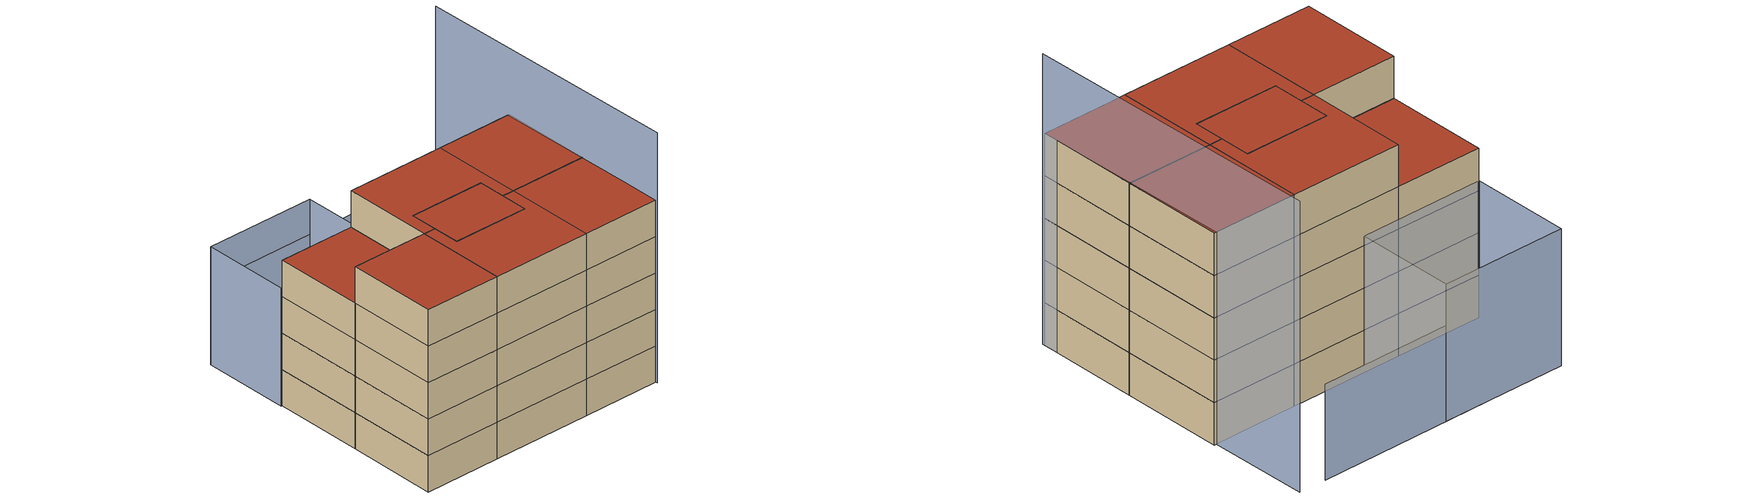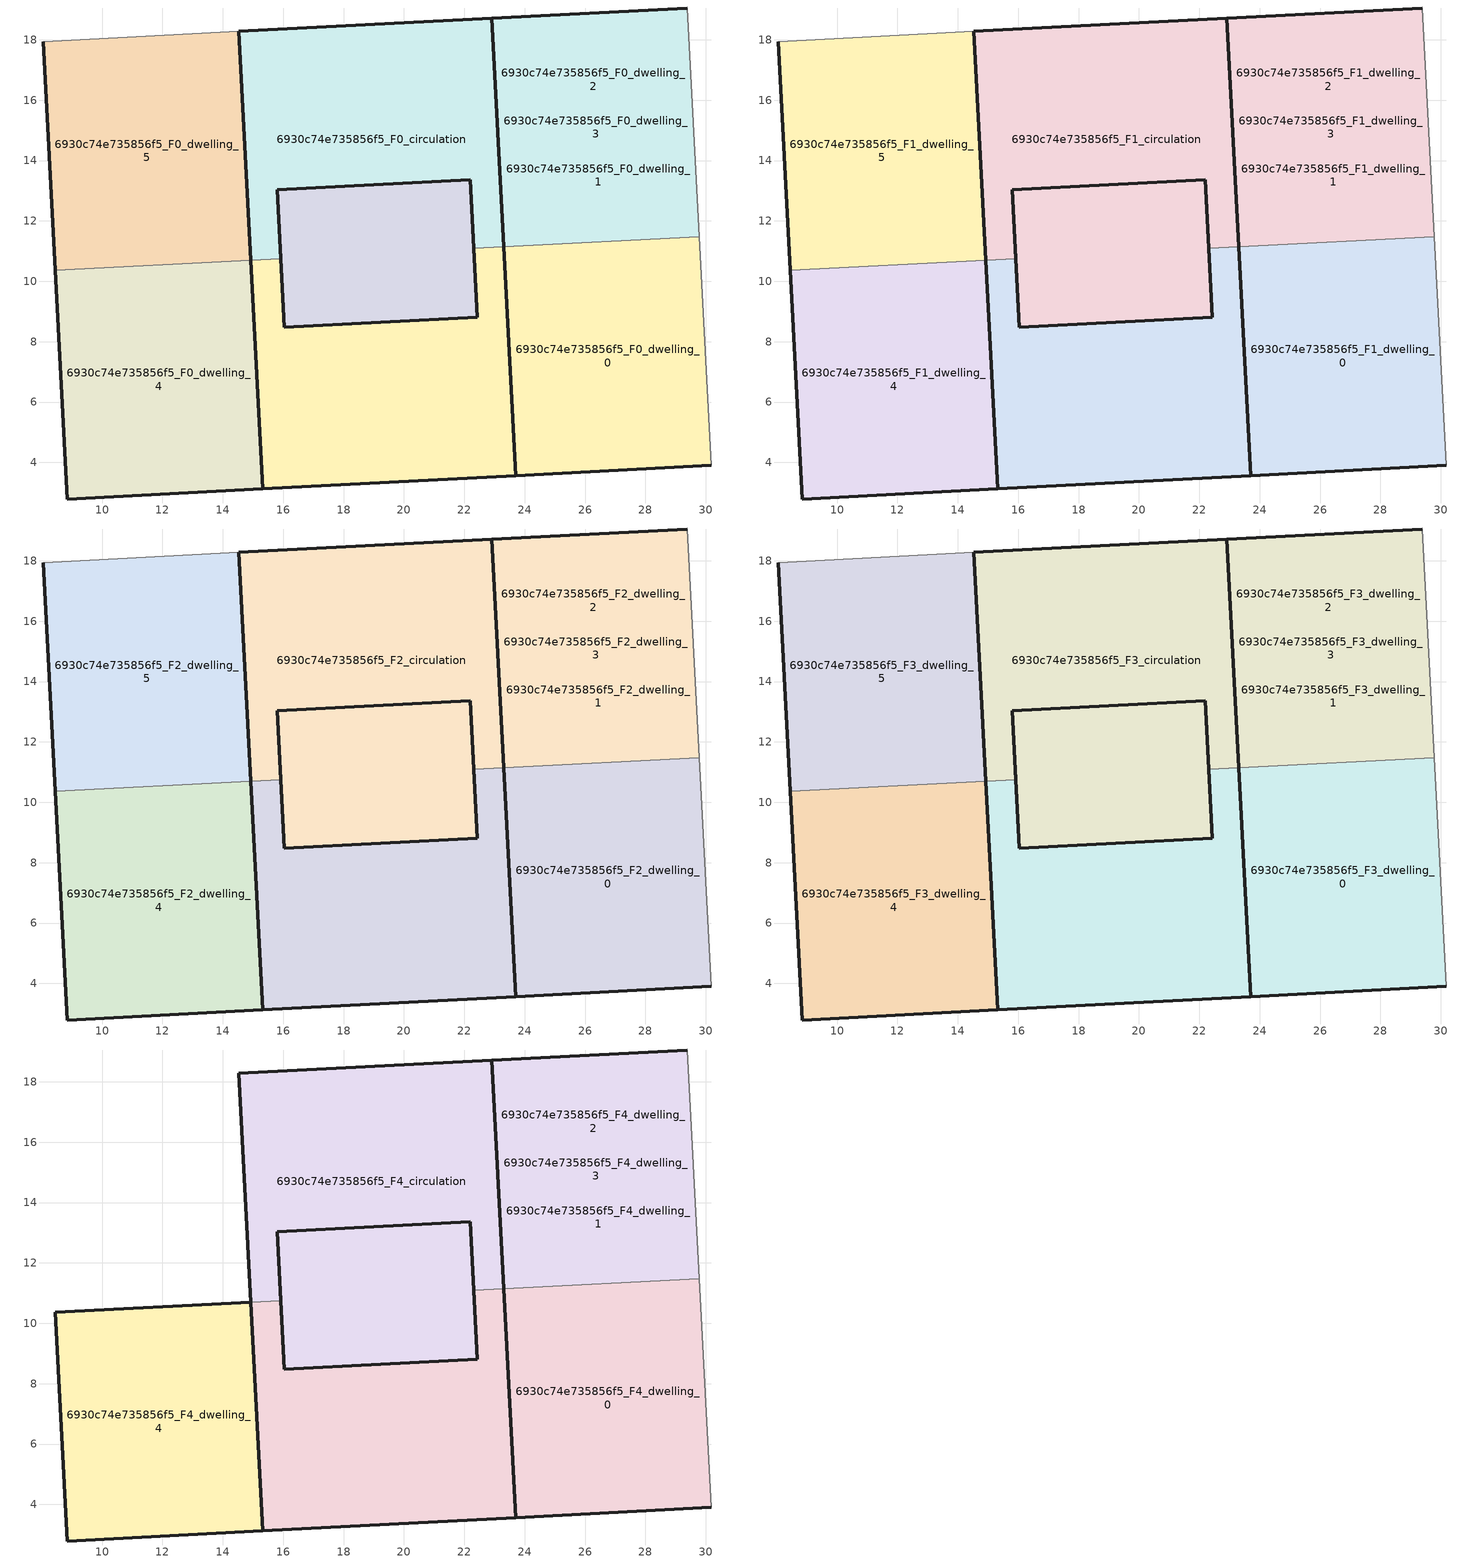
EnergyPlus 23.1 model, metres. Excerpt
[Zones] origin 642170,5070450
6930c74e735856f5_F0_dwelling_0
 floor ground (EU_floor_Construction): 23.71,3.57 15.32,3.13 14.92,10.7 15.92,10.75 16.03,8.48 22.44,8.82 22.32,11.09 23.31,11.14 z0; 29.78,11.48 30.18,3.9 23.71,3.57 23.31,11.14 z0
 wall outside (EU_wall_Construction): 23.31,11.14 23.71,3.57 30.18,3.9 z0:3
 wall adiabatic (EU_wall_Construction): 30.18,3.9 29.78,11.48 z0:3
 wall to 6930c74e735856f5_F0_dwelling_1 (EU_wall_Construction): 29.78,11.48 23.31,11.14 z0:3
6930c74e735856f5_F0_dwelling_1
 floor ground (EU_floor_Construction): 23.71,3.57 15.32,3.13 14.92,10.7 15.92,10.75 16.03,8.48 22.44,8.82 22.32,11.09 23.31,11.14 z0; 29.39,19.06 29.78,11.48 23.31,11.14 22.92,18.72 z0; 22.92,18.72 23.31,11.14 22.32,11.09 22.2,13.36 15.8,13.03 15.92,10.75 14.92,10.7 14.52,18.28 z0; 22.2,13.36 22.32,11.09 22.44,8.82 16.03,8.48 15.92,10.75 15.8,13.03 z0
 wall outside (EU_wall_Construction): 29.39,19.06 22.92,18.72 23.31,11.14 z0:3
 wall adiabatic (EU_wall_Construction): 29.78,11.48 29.39,19.06 z0:3
6930c74e735856f5_F0_dwelling_2
 floor ground (EU_floor_Construction): 23.71,3.57 15.32,3.13 14.92,10.7 15.92,10.75 16.03,8.48 22.44,8.82 22.32,11.09 23.31,11.14 z0; 29.78,11.48 30.18,3.9 23.71,3.57 23.31,11.14 z0; 29.39,19.06 29.78,11.48 23.31,11.14 22.92,18.72 z0
 wall outside (EU_wall_Construction): 22.32,11.09 22.44,8.82 16.03,8.48 15.92,10.75 / 14.92,10.7 15.32,3.13 23.71,3.57 23.31,11.14 z0:3
 wall to 6930c74e735856f5_F0_dwelling_3 (EU_wall_Construction): 23.31,11.14 22.32,11.09 / 15.92,10.75 14.92,10.7 z0:3
6930c74e735856f5_F0_dwelling_3
 floor ground (EU_floor_Construction): 22.92,18.72 23.31,11.14 22.32,11.09 22.2,13.36 15.8,13.03 15.92,10.75 14.92,10.7 14.52,18.28 z0; 29.39,19.06 29.78,11.48 23.31,11.14 22.92,18.72 z0; 22.2,13.36 22.44,8.82 16.03,8.48 15.92,10.75 15.8,13.03 z0
 wall outside (EU_wall_Construction): 23.31,11.14 22.92,18.72 14.52,18.28 14.92,10.7 / 15.92,10.75 15.8,13.03 22.2,13.36 22.32,11.09 z0:3
6930c74e735856f5_F0_dwelling_4
 floor ground (EU_floor_Construction): 14.92,10.7 15.32,3.13 8.84,2.79 8.45,10.36 z0
 wall outside (EU_wall_Construction): 8.45,10.36 8.84,2.79 15.32,3.13 14.92,10.7 z0:3
 wall to 6930c74e735856f5_F0_dwelling_5 (EU_wall_Construction): 14.92,10.7 8.45,10.36 z0:3
6930c74e735856f5_F0_dwelling_5
 floor ground (EU_floor_Construction): 14.52,18.28 14.92,10.7 8.45,10.36 8.05,17.94 z0
 wall outside (EU_wall_Construction): 14.92,10.7 14.52,18.28 / 8.05,17.94 8.45,10.36 z0:3
 wall adiabatic (EU_wall_Construction): 14.52,18.28 8.05,17.94 z0:3
6930c74e735856f5_F0_circulation
 floor ground (EU_floor_Construction): 22.2,13.36 22.44,8.82 16.03,8.48 15.92,10.75 15.8,13.03 z0; 22.92,18.72 23.31,11.14 22.32,11.09 22.2,13.36 15.8,13.03 15.92,10.75 14.92,10.7 14.52,18.28 z0
 wall outside (EU_wall_Construction): 15.8,13.03 16.03,8.48 22.44,8.82 22.2,13.36 15.8,13.03 z0:3
6930c74e735856f5_F1_dwelling_0
 floor outside (EU_floor_Construction): 23.71,3.57 15.32,3.13 14.92,10.7 15.92,10.75 16.03,8.48 22.44,8.82 22.32,11.09 23.31,11.14 z3; 29.78,11.48 30.18,3.9 23.71,3.57 23.31,11.14 z3
 wall outside (EU_wall_Construction): 23.31,11.14 23.71,3.57 30.18,3.9 z3:6
 wall adiabatic (EU_wall_Construction): 30.18,3.9 29.78,11.48 z3:6
 wall to 6930c74e735856f5_F1_dwelling_1 (EU_wall_Construction): 29.78,11.48 23.31,11.14 z3:6
6930c74e735856f5_F1_dwelling_1
 floor outside (EU_floor_Construction): 29.39,19.06 29.78,11.48 23.31,11.14 22.92,18.72 z3; 22.92,18.72 23.31,11.14 22.32,11.09 22.2,13.36 15.8,13.03 15.92,10.75 14.92,10.7 14.52,18.28 z3; 22.2,13.36 22.32,11.09 22.44,8.82 16.03,8.48 15.92,10.75 15.8,13.03 z3
 floor to 6930c74e735856f5_F0_dwelling_1 (EU_floor_Construction): 23.71,3.57 15.32,3.13 14.92,10.7 15.92,10.75 16.03,8.48 22.44,8.82 22.32,11.09 23.31,11.14 z3
 wall outside (EU_wall_Construction): 29.39,19.06 22.92,18.72 23.31,11.14 z3:6
 wall adiabatic (EU_wall_Construction): 29.78,11.48 29.39,19.06 z3:6
6930c74e735856f5_F1_dwelling_2
 floor outside (EU_floor_Construction): 23.71,3.57 15.32,3.13 14.92,10.7 15.92,10.75 16.03,8.48 22.44,8.82 22.32,11.09 23.31,11.14 z3; 29.39,19.06 29.78,11.48 23.31,11.14 22.92,18.72 z3
 floor to 6930c74e735856f5_F0_dwelling_2 (EU_floor_Construction): 29.78,11.48 30.18,3.9 23.71,3.57 23.31,11.14 z3
 wall outside (EU_wall_Construction): 22.32,11.09 22.44,8.82 16.03,8.48 15.92,10.75 / 14.92,10.7 15.32,3.13 23.71,3.57 23.31,11.14 z3:6
 wall to 6930c74e735856f5_F1_dwelling_3 (EU_wall_Construction): 23.31,11.14 22.32,11.09 / 15.92,10.75 14.92,10.7 z3:6
6930c74e735856f5_F1_dwelling_3
 floor outside (EU_floor_Construction): 22.92,18.72 23.31,11.14 22.32,11.09 22.2,13.36 15.8,13.03 15.92,10.75 14.92,10.7 14.52,18.28 z3
 floor to 6930c74e735856f5_F0_dwelling_3 (EU_floor_Construction): 29.39,19.06 29.78,11.48 23.31,11.14 22.92,18.72 z3; 22.2,13.36 22.44,8.82 16.03,8.48 15.92,10.75 15.8,13.03 z3
 wall outside (EU_wall_Construction): 23.31,11.14 22.92,18.72 14.52,18.28 14.92,10.7 / 15.92,10.75 15.8,13.03 22.2,13.36 22.32,11.09 z3:6
6930c74e735856f5_F1_dwelling_4
 floor to 6930c74e735856f5_F0_dwelling_4 (EU_floor_Construction): 14.92,10.7 15.32,3.13 8.84,2.79 8.45,10.36 z3
 wall outside (EU_wall_Construction): 8.45,10.36 8.84,2.79 15.32,3.13 14.92,10.7 z3:6
 wall to 6930c74e735856f5_F1_dwelling_5 (EU_wall_Construction): 14.92,10.7 8.45,10.36 z3:6
6930c74e735856f5_F1_dwelling_5
 floor to 6930c74e735856f5_F0_dwelling_5 (EU_floor_Construction): 14.52,18.28 14.92,10.7 8.45,10.36 8.05,17.94 z3
 wall outside (EU_wall_Construction): 14.92,10.7 14.52,18.28 / 8.05,17.94 8.45,10.36 z3:6
 wall adiabatic (EU_wall_Construction): 14.52,18.28 8.05,17.94 z3:6
6930c74e735856f5_F1_circulation
 floor to 6930c74e735856f5_F0_circulation (EU_floor_Construction): 22.2,13.36 22.32,11.09 22.44,8.82 16.03,8.48 15.92,10.75 15.8,13.03 z3; 22.92,18.72 23.31,11.14 22.32,11.09 22.2,13.36 15.8,13.03 15.92,10.75 14.92,10.7 14.52,18.28 z3
 wall outside (EU_wall_Construction): 15.8,13.03 16.03,8.48 22.44,8.82 22.2,13.36 15.8,13.03 z3:6
6930c74e735856f5_F2_dwelling_0
 floor outside (EU_floor_Construction): 23.71,3.57 15.32,3.13 14.92,10.7 15.92,10.75 16.03,8.48 22.44,8.82 22.32,11.09 23.31,11.14 z6; 29.78,11.48 30.18,3.9 23.71,3.57 23.31,11.14 z6
 wall outside (EU_wall_Construction): 23.31,11.14 23.71,3.57 30.18,3.9 z6:9
 wall adiabatic (EU_wall_Construction): 30.18,3.9 29.78,11.48 z6:9
 wall to 6930c74e735856f5_F2_dwelling_1 (EU_wall_Construction): 29.78,11.48 23.31,11.14 z6:9
6930c74e735856f5_F2_dwelling_1
 floor outside (EU_floor_Construction): 29.39,19.06 29.78,11.48 23.31,11.14 22.92,18.72 z6; 22.92,18.72 23.31,11.14 22.32,11.09 22.2,13.36 15.8,13.03 15.92,10.75 14.92,10.7 14.52,18.28 z6; 22.2,13.36 22.32,11.09 22.44,8.82 16.03,8.48 15.92,10.75 15.8,13.03 z6
 floor to 6930c74e735856f5_F1_dwelling_1 (EU_floor_Construction): 23.71,3.57 15.32,3.13 14.92,10.7 15.92,10.75 16.03,8.48 22.44,8.82 22.32,11.09 23.31,11.14 z6
 wall outside (EU_wall_Construction): 29.39,19.06 22.92,18.72 23.31,11.14 z6:9
 wall adiabatic (EU_wall_Construction): 29.78,11.48 29.39,19.06 z6:9
6930c74e735856f5_F2_dwelling_2
 floor outside (EU_floor_Construction): 23.71,3.57 15.32,3.13 14.92,10.7 15.92,10.75 16.03,8.48 22.44,8.82 22.32,11.09 23.31,11.14 z6; 29.39,19.06 29.78,11.48 23.31,11.14 22.92,18.72 z6
 floor to 6930c74e735856f5_F1_dwelling_2 (EU_floor_Construction): 29.78,11.48 30.18,3.9 23.71,3.57 23.31,11.14 z6
 wall outside (EU_wall_Construction): 22.32,11.09 22.44,8.82 16.03,8.48 15.92,10.75 / 14.92,10.7 15.32,3.13 23.71,3.57 23.31,11.14 z6:9
 wall to 6930c74e735856f5_F2_dwelling_3 (EU_wall_Construction): 23.31,11.14 22.32,11.09 / 15.92,10.75 14.92,10.7 z6:9
6930c74e735856f5_F2_dwelling_3
 floor outside (EU_floor_Construction): 22.92,18.72 23.31,11.14 22.32,11.09 22.2,13.36 15.8,13.03 15.92,10.75 14.92,10.7 14.52,18.28 z6
 floor to 6930c74e735856f5_F1_dwelling_3 (EU_floor_Construction): 29.39,19.06 29.78,11.48 23.31,11.14 22.92,18.72 z6; 22.2,13.36 22.44,8.82 16.03,8.48 15.92,10.75 15.8,13.03 z6
 wall outside (EU_wall_Construction): 23.31,11.14 22.92,18.72 14.52,18.28 14.92,10.7 / 15.92,10.75 15.8,13.03 22.2,13.36 22.32,11.09 z6:9
6930c74e735856f5_F2_dwelling_4
 floor to 6930c74e735856f5_F1_dwelling_4 (EU_floor_Construction): 14.92,10.7 15.32,3.13 8.84,2.79 8.45,10.36 z6
 wall outside (EU_wall_Construction): 8.45,10.36 8.84,2.79 15.32,3.13 14.92,10.7 z6:9
 wall to 6930c74e735856f5_F2_dwelling_5 (EU_wall_Construction): 14.92,10.7 8.45,10.36 z6:9
6930c74e735856f5_F2_dwelling_5
 floor to 6930c74e735856f5_F1_dwelling_5 (EU_floor_Construction): 14.52,18.28 14.92,10.7 8.45,10.36 8.05,17.94 z6
 wall outside (EU_wall_Construction): 14.92,10.7 14.52,18.28 / 8.05,17.94 8.45,10.36 z6:9
 wall adiabatic (EU_wall_Construction): 14.52,18.28 8.05,17.94 z6:9
6930c74e735856f5_F2_circulation
 floor to 6930c74e735856f5_F1_circulation (EU_floor_Construction): 22.2,13.36 22.32,11.09 22.44,8.82 16.03,8.48 15.92,10.75 15.8,13.03 z6; 22.92,18.72 23.31,11.14 22.32,11.09 22.2,13.36 15.8,13.03 15.92,10.75 14.92,10.7 14.52,18.28 z6
 wall outside (EU_wall_Construction): 15.8,13.03 16.03,8.48 22.44,8.82 22.2,13.36 15.8,13.03 z6:9
6930c74e735856f5_F3_dwelling_0
 floor outside (EU_floor_Construction): 23.71,3.57 15.32,3.13 14.92,10.7 15.92,10.75 16.03,8.48 22.44,8.82 22.32,11.09 23.31,11.14 z9; 29.78,11.48 30.18,3.9 23.71,3.57 23.31,11.14 z9
 wall outside (EU_wall_Construction): 23.31,11.14 23.71,3.57 30.18,3.9 z9:12
 wall adiabatic (EU_wall_Construction): 30.18,3.9 29.78,11.48 z9:12
 wall to 6930c74e735856f5_F3_dwelling_1 (EU_wall_Construction): 29.78,11.48 23.31,11.14 z9:12
6930c74e735856f5_F3_dwelling_1
 floor outside (EU_floor_Construction): 29.39,19.06 29.78,11.48 23.31,11.14 22.92,18.72 z9; 22.92,18.72 23.31,11.14 22.32,11.09 22.2,13.36 15.8,13.03 15.92,10.75 14.92,10.7 14.52,18.28 z9; 22.2,13.36 22.32,11.09 22.44,8.82 16.03,8.48 15.92,10.75 15.8,13.03 z9
 floor to 6930c74e735856f5_F2_dwelling_1 (EU_floor_Construction): 23.71,3.57 15.32,3.13 14.92,10.7 15.92,10.75 16.03,8.48 22.44,8.82 22.32,11.09 23.31,11.14 z9
 wall outside (EU_wall_Construction): 29.39,19.06 22.92,18.72 23.31,11.14 z9:12
 wall adiabatic (EU_wall_Construction): 29.78,11.48 29.39,19.06 z9:12
6930c74e735856f5_F3_dwelling_2
 floor outside (EU_floor_Construction): 23.71,3.57 15.32,3.13 14.92,10.7 15.92,10.75 16.03,8.48 22.44,8.82 22.32,11.09 23.31,11.14 z9; 29.39,19.06 29.78,11.48 23.31,11.14 22.92,18.72 z9
 floor to 6930c74e735856f5_F2_dwelling_2 (EU_floor_Construction): 29.78,11.48 30.18,3.9 23.71,3.57 23.31,11.14 z9
 wall outside (EU_wall_Construction): 22.32,11.09 22.44,8.82 16.03,8.48 15.92,10.75 / 14.92,10.7 15.32,3.13 23.71,3.57 23.31,11.14 z9:12
 wall to 6930c74e735856f5_F3_dwelling_3 (EU_wall_Construction): 23.31,11.14 22.32,11.09 / 15.92,10.75 14.92,10.7 z9:12
6930c74e735856f5_F3_dwelling_3
 floor outside (EU_floor_Construction): 22.92,18.72 23.31,11.14 22.32,11.09 22.2,13.36 15.8,13.03 15.92,10.75 14.92,10.7 14.52,18.28 z9
 floor to 6930c74e735856f5_F2_dwelling_3 (EU_floor_Construction): 29.39,19.06 29.78,11.48 23.31,11.14 22.92,18.72 z9; 22.2,13.36 22.44,8.82 16.03,8.48 15.92,10.75 15.8,13.03 z9
 wall outside (EU_wall_Construction): 23.31,11.14 22.92,18.72 14.52,18.28 14.92,10.7 / 15.92,10.75 15.8,13.03 22.2,13.36 22.32,11.09 z9:12
6930c74e735856f5_F3_dwelling_4
 floor to 6930c74e735856f5_F2_dwelling_4 (EU_floor_Construction): 14.92,10.7 15.32,3.13 8.84,2.79 8.45,10.36 z9
 wall outside (EU_wall_Construction): 8.45,10.36 8.84,2.79 15.32,3.13 14.92,10.7 z9:12
 wall to 6930c74e735856f5_F3_dwelling_5 (EU_wall_Construction): 14.92,10.7 8.45,10.36 z9:12
6930c74e735856f5_F3_dwelling_5
 floor to 6930c74e735856f5_F2_dwelling_5 (EU_floor_Construction): 14.52,18.28 14.92,10.7 8.45,10.36 8.05,17.94 z9
 wall outside (EU_wall_Construction): 14.92,10.7 14.52,18.28 / 8.05,17.94 8.45,10.36 z9:12
 wall adiabatic (EU_wall_Construction): 14.52,18.28 8.05,17.94 z9:12
 roof outside (EU_roof_Construction): 14.92,10.7 14.52,18.28 8.05,17.94 8.45,10.36 z12
6930c74e735856f5_F3_circulation
 floor to 6930c74e735856f5_F2_circulation (EU_floor_Construction): 22.2,13.36 22.32,11.09 22.44,8.82 16.03,8.48 15.92,10.75 15.8,13.03 z9; 22.92,18.72 23.31,11.14 22.32,11.09 22.2,13.36 15.8,13.03 15.92,10.75 14.92,10.7 14.52,18.28 z9
 wall outside (EU_wall_Construction): 15.8,13.03 16.03,8.48 22.44,8.82 22.2,13.36 15.8,13.03 z9:12
6930c74e735856f5_F4_dwelling_0
 floor outside (EU_floor_Construction): 23.71,3.57 15.32,3.13 14.92,10.7 15.92,10.75 16.03,8.48 22.44,8.82 22.32,11.09 23.31,11.14 z12; 29.78,11.48 30.18,3.9 23.71,3.57 23.31,11.14 z12
 wall outside (EU_wall_Construction): 23.31,11.14 23.71,3.57 30.18,3.9 z12:15
 wall adiabatic (EU_wall_Construction): 30.18,3.9 29.78,11.48 z12:15
 wall to 6930c74e735856f5_F4_dwelling_1 (EU_wall_Construction): 29.78,11.48 23.31,11.14 z12:15
 roof outside (EU_roof_Construction): 23.71,3.57 23.31,11.14 22.32,11.09 22.44,8.82 16.03,8.48 15.92,10.75 14.92,10.7 15.32,3.13 z15; 30.18,3.9 29.78,11.48 23.31,11.14 23.71,3.57 z15
6930c74e735856f5_F4_dwelling_1
 floor outside (EU_floor_Construction): 29.39,19.06 29.78,11.48 23.31,11.14 22.92,18.72 z12; 22.92,18.72 23.31,11.14 22.32,11.09 22.2,13.36 15.8,13.03 15.92,10.75 14.92,10.7 14.52,18.28 z12; 22.2,13.36 22.32,11.09 22.44,8.82 16.03,8.48 15.92,10.75 15.8,13.03 z12
 floor to 6930c74e735856f5_F3_dwelling_1 (EU_floor_Construction): 23.71,3.57 15.32,3.13 14.92,10.7 15.92,10.75 16.03,8.48 22.44,8.82 22.32,11.09 23.31,11.14 z12
 wall outside (EU_wall_Construction): 29.39,19.06 22.92,18.72 23.31,11.14 z12:15
 wall adiabatic (EU_wall_Construction): 29.78,11.48 29.39,19.06 z12:15
 roof outside (EU_roof_Construction): 29.78,11.48 29.39,19.06 22.92,18.72 23.31,11.14 z15; 23.71,3.57 23.31,11.14 22.32,11.09 22.44,8.82 16.03,8.48 15.92,10.75 14.92,10.7 15.32,3.13 z15; 23.31,11.14 22.92,18.72 14.52,18.28 14.92,10.7 15.92,10.75 15.8,13.03 22.2,13.36 22.32,11.09 z15; 22.44,8.82 22.32,11.09 22.2,13.36 15.8,13.03 15.92,10.75 16.03,8.48 z15
6930c74e735856f5_F4_dwelling_2
 floor outside (EU_floor_Construction): 23.71,3.57 15.32,3.13 14.92,10.7 15.92,10.75 16.03,8.48 22.44,8.82 22.32,11.09 23.31,11.14 z12; 29.39,19.06 29.78,11.48 23.31,11.14 22.92,18.72 z12
 floor to 6930c74e735856f5_F3_dwelling_2 (EU_floor_Construction): 29.78,11.48 30.18,3.9 23.71,3.57 23.31,11.14 z12
 wall outside (EU_wall_Construction): 22.32,11.09 22.44,8.82 16.03,8.48 15.92,10.75 / 14.92,10.7 15.32,3.13 23.71,3.57 23.31,11.14 z12:15
 wall to 6930c74e735856f5_F4_dwelling_3 (EU_wall_Construction): 23.31,11.14 22.32,11.09 / 15.92,10.75 14.92,10.7 z12:15
 roof outside (EU_roof_Construction): 23.71,3.57 23.31,11.14 22.32,11.09 22.44,8.82 16.03,8.48 15.92,10.75 14.92,10.7 15.32,3.13 z15; 30.18,3.9 29.78,11.48 23.31,11.14 23.71,3.57 z15; 29.78,11.48 29.39,19.06 22.92,18.72 23.31,11.14 z15
6930c74e735856f5_F4_dwelling_3
 floor outside (EU_floor_Construction): 22.92,18.72 23.31,11.14 22.32,11.09 22.2,13.36 15.8,13.03 15.92,10.75 14.92,10.7 14.52,18.28 z12
 floor to 6930c74e735856f5_F3_dwelling_3 (EU_floor_Construction): 29.39,19.06 29.78,11.48 23.31,11.14 22.92,18.72 z12; 22.2,13.36 22.44,8.82 16.03,8.48 15.92,10.75 15.8,13.03 z12
 wall outside (EU_wall_Construction): 23.31,11.14 22.92,18.72 14.52,18.28 14.92,10.7 / 15.92,10.75 15.8,13.03 22.2,13.36 22.32,11.09 z12:15
 roof outside (EU_roof_Construction): 29.78,11.48 29.39,19.06 22.92,18.72 23.31,11.14 z15; 23.31,11.14 22.92,18.72 14.52,18.28 14.92,10.7 15.92,10.75 15.8,13.03 22.2,13.36 22.32,11.09 z15; 22.44,8.82 22.2,13.36 15.8,13.03 15.92,10.75 16.03,8.48 z15
6930c74e735856f5_F4_dwelling_4
 floor to 6930c74e735856f5_F3_dwelling_4 (EU_floor_Construction): 14.92,10.7 15.32,3.13 8.84,2.79 8.45,10.36 z12
 wall outside (EU_wall_Construction): 15.32,3.13 14.92,10.7 8.45,10.36 8.84,2.79 15.32,3.13 z12:15
 roof outside (EU_roof_Construction): 15.32,3.13 14.92,10.7 8.45,10.36 8.84,2.79 z15
6930c74e735856f5_F4_circulation
 floor to 6930c74e735856f5_F3_circulation (EU_floor_Construction): 22.2,13.36 22.32,11.09 22.44,8.82 16.03,8.48 15.92,10.75 15.8,13.03 z12; 22.92,18.72 23.31,11.14 22.32,11.09 22.2,13.36 15.8,13.03 15.92,10.75 14.92,10.7 14.52,18.28 z12
 wall outside (EU_wall_Construction): 15.8,13.03 16.03,8.48 22.44,8.82 22.2,13.36 15.8,13.03 z12:15
 roof outside (EU_roof_Construction): 22.44,8.82 22.2,13.36 15.8,13.03 15.92,10.75 16.03,8.48 z15; 23.31,11.14 22.92,18.72 14.52,18.28 14.92,10.7 15.92,10.75 15.8,13.03 22.2,13.36 22.32,11.09 z15
shading: 30.23,3.79 28.74,26.4 z0:20.6; 7.61,25.27 16.92,25.77 / 16.92,25.77 17.31,18.47 / 17.31,18.47 8.01,17.97 / 8.01,17.97 7.61,25.27 z0:9.7; 26.73,26.32 7.71,25.26 z0:6.8
[Building]
EU S2 Campaign: North Axis=0; Terrain=City; Solar Distribution=FullExterior
[Site:Location]
Lyon-Bron: Latitude=45.75; Longitude=5; Time Zone=1; Elevation=198
[SizingPeriod:WeatherFileDays]
AnnualSizingPeriod: Begin Month=1; Begin Day of Month=1; End Month=12; End Day of Month=31; Day of Week for Start Day=Monday; Use Weather File Daylight Saving Period=No; Use Weather File Rain and Snow Indicators=No
[MATERIAL]
EU_InternalMass_Material: Roughness=MediumRough; Thickness=0.1; Conductivity=1; Density=1800; Specific Heat=900; Thermal Absorptance=0.9; Solar Absorptance=0.7; Visible Absorptance=0.7
[MATERIAL:NOMASS] Roughness=MediumRough; Thermal Absorptance=0.9; Solar Absorptance=0.7; Visible Absorptance=0.7
Name | Thermal Resistance
EU_wall_NoMass | 0.776494
EU_roof_NoMass | 0.486893
EU_floor_NoMass | 0.421597
[CONSTRUCTION]
EU_wall_Construction: EU_wall_NoMass
EU_roof_Construction: EU_roof_NoMass
EU_floor_Construction: EU_floor_NoMass
EU_InternalMass_Construction: EU_InternalMass_Material
[ZONE] Type=1; Multiplier=1; Ceiling Height=autocalculate; Floor Area=autocalculate; Part of Total Floor Area=Yes
Name | Volume
6930c74e735856f5_F0_dwelling_0; 6930c74e735856f5_F1_dwelling_0; 6930c74e735856f5_F2_dwelling_0; 6930c74e735856f5_F3_dwelling_0; 6930c74e735856f5_F4_dwelling_0 | 295
6930c74e735856f5_F0_dwelling_1; 6930c74e735856f5_F1_dwelling_1; 6930c74e735856f5_F2_dwelling_1; 6930c74e735856f5_F3_dwelling_1; 6930c74e735856f5_F4_dwelling_1 | 530.031
6930c74e735856f5_F0_dwelling_2; 6930c74e735856f5_F1_dwelling_2; 6930c74e735856f5_F2_dwelling_2; 6930c74e735856f5_F3_dwelling_2; 6930c74e735856f5_F4_dwelling_2 | 442.503
6930c74e735856f5_F0_dwelling_3; 6930c74e735856f5_F1_dwelling_3; 6930c74e735856f5_F2_dwelling_3; 6930c74e735856f5_F3_dwelling_3; 6930c74e735856f5_F4_dwelling_3 | 382.53
6930c74e735856f5_F0_dwelling_4; 6930c74e735856f5_F1_dwelling_4; 6930c74e735856f5_F2_dwelling_4; 6930c74e735856f5_F3_dwelling_4; 6930c74e735856f5_F4_dwelling_4 | 147.502
6930c74e735856f5_F0_dwelling_5; 6930c74e735856f5_F1_dwelling_5; 6930c74e735856f5_F2_dwelling_5; 6930c74e735856f5_F3_dwelling_5 | 147.5
6930c74e735856f5_F0_circulation; 6930c74e735856f5_F1_circulation; 6930c74e735856f5_F2_circulation; 6930c74e735856f5_F3_circulation; 6930c74e735856f5_F4_circulation | 235.028
[INTERNALMASS] Construction=EU_InternalMass_Construction
Name | Zone or ZoneList | Surface Area
6930c74e735856f5_F0_dwelling_0_EU_InternalMass | 6930c74e735856f5_F0_dwelling_0 | 49.1668
6930c74e735856f5_F0_dwelling_1_EU_InternalMass | 6930c74e735856f5_F0_dwelling_1 | 49.1668
6930c74e735856f5_F0_dwelling_2_EU_InternalMass | 6930c74e735856f5_F0_dwelling_2 | 49.1668
6930c74e735856f5_F0_dwelling_3_EU_InternalMass | 6930c74e735856f5_F0_dwelling_3 | 49.1668
6930c74e735856f5_F0_dwelling_4_EU_InternalMass | 6930c74e735856f5_F0_dwelling_4 | 49.1668
6930c74e735856f5_F0_dwelling_5_EU_InternalMass | 6930c74e735856f5_F0_dwelling_5 | 49.1668
6930c74e735856f5_F1_dwelling_0_EU_InternalMass | 6930c74e735856f5_F1_dwelling_0 | 49.1668
6930c74e735856f5_F1_dwelling_1_EU_InternalMass | 6930c74e735856f5_F1_dwelling_1 | 49.1668
6930c74e735856f5_F1_dwelling_2_EU_InternalMass | 6930c74e735856f5_F1_dwelling_2 | 49.1668
6930c74e735856f5_F1_dwelling_3_EU_InternalMass | 6930c74e735856f5_F1_dwelling_3 | 49.1668
6930c74e735856f5_F1_dwelling_4_EU_InternalMass | 6930c74e735856f5_F1_dwelling_4 | 49.1668
6930c74e735856f5_F1_dwelling_5_EU_InternalMass | 6930c74e735856f5_F1_dwelling_5 | 49.1668
6930c74e735856f5_F2_dwelling_0_EU_InternalMass | 6930c74e735856f5_F2_dwelling_0 | 49.1668
6930c74e735856f5_F2_dwelling_1_EU_InternalMass | 6930c74e735856f5_F2_dwelling_1 | 49.1668
6930c74e735856f5_F2_dwelling_2_EU_InternalMass | 6930c74e735856f5_F2_dwelling_2 | 49.1668
6930c74e735856f5_F2_dwelling_3_EU_InternalMass | 6930c74e735856f5_F2_dwelling_3 | 49.1668
6930c74e735856f5_F2_dwelling_4_EU_InternalMass | 6930c74e735856f5_F2_dwelling_4 | 49.1668
6930c74e735856f5_F2_dwelling_5_EU_InternalMass | 6930c74e735856f5_F2_dwelling_5 | 49.1668
6930c74e735856f5_F3_dwelling_0_EU_InternalMass | 6930c74e735856f5_F3_dwelling_0 | 49.1668
6930c74e735856f5_F3_dwelling_1_EU_InternalMass | 6930c74e735856f5_F3_dwelling_1 | 49.1668
6930c74e735856f5_F3_dwelling_2_EU_InternalMass | 6930c74e735856f5_F3_dwelling_2 | 49.1668
6930c74e735856f5_F3_dwelling_3_EU_InternalMass | 6930c74e735856f5_F3_dwelling_3 | 49.1668
6930c74e735856f5_F3_dwelling_4_EU_InternalMass | 6930c74e735856f5_F3_dwelling_4 | 49.1668
6930c74e735856f5_F3_dwelling_5_EU_InternalMass | 6930c74e735856f5_F3_dwelling_5 | 49.1668
6930c74e735856f5_F4_dwelling_0_EU_InternalMass | 6930c74e735856f5_F4_dwelling_0 | 49.1668
6930c74e735856f5_F4_dwelling_1_EU_InternalMass | 6930c74e735856f5_F4_dwelling_1 | 49.1668
6930c74e735856f5_F4_dwelling_2_EU_InternalMass | 6930c74e735856f5_F4_dwelling_2 | 98.3336
6930c74e735856f5_F4_dwelling_3_EU_InternalMass | 6930c74e735856f5_F4_dwelling_3 | 49.1668
6930c74e735856f5_F4_dwelling_4_EU_InternalMass | 6930c74e735856f5_F4_dwelling_4 | 49.1668
[OTHEREQUIPMENT] Fuel Type=Electricity; Design Level Calculation Method=Watts/Area; Power per Zone Floor Area=1; Fraction Latent=0; Fraction Radiant=0; Fraction Lost=0; Carbon Dioxide Generation Rate=0; EndUse Subcategory=EU_Step8_InternalGains
Name | Zone or ZoneList or Space or SpaceList | Schedule
EU_Step8_InternalGain_6930c74e735856f5_F0_dwelling_0_f000 | 6930c74e735856f5_F0_dwelling_0 | EU_Step8_GainSchedule_6930c74e735856f5_F0_dwelling_0_f000
EU_Step8_InternalGain_6930c74e735856f5_F0_dwelling_1_f000 | 6930c74e735856f5_F0_dwelling_1 | EU_Step8_GainSchedule_6930c74e735856f5_F0_dwelling_1_f000
EU_Step8_InternalGain_6930c74e735856f5_F0_dwelling_2_f000 | 6930c74e735856f5_F0_dwelling_2 | EU_Step8_GainSchedule_6930c74e735856f5_F0_dwelling_2_f000
EU_Step8_InternalGain_6930c74e735856f5_F0_dwelling_3_f000 | 6930c74e735856f5_F0_dwelling_3 | EU_Step8_GainSchedule_6930c74e735856f5_F0_dwelling_3_f000
EU_Step8_InternalGain_6930c74e735856f5_F0_dwelling_4_f000 | 6930c74e735856f5_F0_dwelling_4 | EU_Step8_GainSchedule_6930c74e735856f5_F0_dwelling_4_f000
EU_Step8_InternalGain_6930c74e735856f5_F0_dwelling_5_f000 | 6930c74e735856f5_F0_dwelling_5 | EU_Step8_GainSchedule_6930c74e735856f5_F0_dwelling_5_f000
EU_Step8_InternalGain_6930c74e735856f5_F1_dwelling_0_f000 | 6930c74e735856f5_F1_dwelling_0 | EU_Step8_GainSchedule_6930c74e735856f5_F1_dwelling_0_f000
EU_Step8_InternalGain_6930c74e735856f5_F1_dwelling_1_f000 | 6930c74e735856f5_F1_dwelling_1 | EU_Step8_GainSchedule_6930c74e735856f5_F1_dwelling_1_f000
EU_Step8_InternalGain_6930c74e735856f5_F1_dwelling_2_f000 | 6930c74e735856f5_F1_dwelling_2 | EU_Step8_GainSchedule_6930c74e735856f5_F1_dwelling_2_f000
EU_Step8_InternalGain_6930c74e735856f5_F1_dwelling_3_f000 | 6930c74e735856f5_F1_dwelling_3 | EU_Step8_GainSchedule_6930c74e735856f5_F1_dwelling_3_f000
EU_Step8_InternalGain_6930c74e735856f5_F1_dwelling_4_f000 | 6930c74e735856f5_F1_dwelling_4 | EU_Step8_GainSchedule_6930c74e735856f5_F1_dwelling_4_f000
EU_Step8_InternalGain_6930c74e735856f5_F1_dwelling_5_f000 | 6930c74e735856f5_F1_dwelling_5 | EU_Step8_GainSchedule_6930c74e735856f5_F1_dwelling_5_f000
EU_Step8_InternalGain_6930c74e735856f5_F2_dwelling_0_f000 | 6930c74e735856f5_F2_dwelling_0 | EU_Step8_GainSchedule_6930c74e735856f5_F2_dwelling_0_f000
EU_Step8_InternalGain_6930c74e735856f5_F2_dwelling_1_f000 | 6930c74e735856f5_F2_dwelling_1 | EU_Step8_GainSchedule_6930c74e735856f5_F2_dwelling_1_f000
EU_Step8_InternalGain_6930c74e735856f5_F2_dwelling_2_f000 | 6930c74e735856f5_F2_dwelling_2 | EU_Step8_GainSchedule_6930c74e735856f5_F2_dwelling_2_f000
EU_Step8_InternalGain_6930c74e735856f5_F2_dwelling_3_f000 | 6930c74e735856f5_F2_dwelling_3 | EU_Step8_GainSchedule_6930c74e735856f5_F2_dwelling_3_f000
EU_Step8_InternalGain_6930c74e735856f5_F2_dwelling_4_f000 | 6930c74e735856f5_F2_dwelling_4 | EU_Step8_GainSchedule_6930c74e735856f5_F2_dwelling_4_f000
EU_Step8_InternalGain_6930c74e735856f5_F2_dwelling_5_f000 | 6930c74e735856f5_F2_dwelling_5 | EU_Step8_GainSchedule_6930c74e735856f5_F2_dwelling_5_f000
EU_Step8_InternalGain_6930c74e735856f5_F3_dwelling_0_f000 | 6930c74e735856f5_F3_dwelling_0 | EU_Step8_GainSchedule_6930c74e735856f5_F3_dwelling_0_f000
EU_Step8_InternalGain_6930c74e735856f5_F3_dwelling_1_f000 | 6930c74e735856f5_F3_dwelling_1 | EU_Step8_GainSchedule_6930c74e735856f5_F3_dwelling_1_f000
EU_Step8_InternalGain_6930c74e735856f5_F3_dwelling_2_f000 | 6930c74e735856f5_F3_dwelling_2 | EU_Step8_GainSchedule_6930c74e735856f5_F3_dwelling_2_f000
EU_Step8_InternalGain_6930c74e735856f5_F3_dwelling_3_f000 | 6930c74e735856f5_F3_dwelling_3 | EU_Step8_GainSchedule_6930c74e735856f5_F3_dwelling_3_f000
EU_Step8_InternalGain_6930c74e735856f5_F3_dwelling_4_f000 | 6930c74e735856f5_F3_dwelling_4 | EU_Step8_GainSchedule_6930c74e735856f5_F3_dwelling_4_f000
EU_Step8_InternalGain_6930c74e735856f5_F3_dwelling_5_f000 | 6930c74e735856f5_F3_dwelling_5 | EU_Step8_GainSchedule_6930c74e735856f5_F3_dwelling_5_f000
EU_Step8_InternalGain_6930c74e735856f5_F4_dwelling_0_f000 | 6930c74e735856f5_F4_dwelling_0 | EU_Step8_GainSchedule_6930c74e735856f5_F4_dwelling_0_f000
EU_Step8_InternalGain_6930c74e735856f5_F4_dwelling_1_f000 | 6930c74e735856f5_F4_dwelling_1 | EU_Step8_GainSchedule_6930c74e735856f5_F4_dwelling_1_f000
EU_Step8_InternalGain_6930c74e735856f5_F4_dwelling_2_f000 | 6930c74e735856f5_F4_dwelling_2 | EU_Step8_GainSchedule_6930c74e735856f5_F4_dwelling_2_f000
EU_Step8_InternalGain_6930c74e735856f5_F4_dwelling_3_f000 | 6930c74e735856f5_F4_dwelling_3 | EU_Step8_GainSchedule_6930c74e735856f5_F4_dwelling_3_f000
EU_Step8_InternalGain_6930c74e735856f5_F4_dwelling_4_f000 | 6930c74e735856f5_F4_dwelling_4 | EU_Step8_GainSchedule_6930c74e735856f5_F4_dwelling_4_f000
[ZONEINFILTRATION:DESIGNFLOWRATE] Schedule=EU_AlwaysOn; Design Flow Rate Calculation Method=Flow/Area; Flow Rate per Floor Area=0.0005; Constant Term Coefficient=1; Temperature Term Coefficient=0; Velocity Term Coefficient=0; Velocity Squared Term Coefficient=0
Name | Zone or ZoneList or Space or SpaceList
EU_Circulation_Infiltration_6930c74e735856f5_F0_circulation | 6930c74e735856f5_F0_circulation
EU_Circulation_Infiltration_6930c74e735856f5_F1_circulation | 6930c74e735856f5_F1_circulation
EU_Circulation_Infiltration_6930c74e735856f5_F2_circulation | 6930c74e735856f5_F2_circulation
EU_Circulation_Infiltration_6930c74e735856f5_F3_circulation | 6930c74e735856f5_F3_circulation
EU_Circulation_Infiltration_6930c74e735856f5_F4_circulation | 6930c74e735856f5_F4_circulation
[ZONEVENTILATION:DESIGNFLOWRATE] Schedule=EU_AlwaysOn; Design Flow Rate Calculation Method=AirChanges/Hour; Air Changes per Hour=0.693814; Ventilation Type=Natural; Fan Pressure Rise=0; Fan Total Efficiency=1; Constant Term Coefficient=1; Temperature Term Coefficient=0; Velocity Term Coefficient=0; Velocity Squared Term Coefficient=0; Minimum Indoor Temperature=-100; Maximum Indoor Temperature=100; Delta Temperature=-100; Minimum Outdoor Temperature=-100; Maximum Outdoor Temperature=100; Maximum Wind Speed=40
Name | Zone or ZoneList or Space or SpaceList
EU_ConstantAir_6930c74e735856f5_F0_dwelling_0 | 6930c74e735856f5_F0_dwelling_0
EU_ConstantAir_6930c74e735856f5_F0_dwelling_1 | 6930c74e735856f5_F0_dwelling_1
EU_ConstantAir_6930c74e735856f5_F0_dwelling_2 | 6930c74e735856f5_F0_dwelling_2
EU_ConstantAir_6930c74e735856f5_F0_dwelling_3 | 6930c74e735856f5_F0_dwelling_3
EU_ConstantAir_6930c74e735856f5_F0_dwelling_4 | 6930c74e735856f5_F0_dwelling_4
EU_ConstantAir_6930c74e735856f5_F0_dwelling_5 | 6930c74e735856f5_F0_dwelling_5
EU_ConstantAir_6930c74e735856f5_F1_dwelling_0 | 6930c74e735856f5_F1_dwelling_0
EU_ConstantAir_6930c74e735856f5_F1_dwelling_1 | 6930c74e735856f5_F1_dwelling_1
EU_ConstantAir_6930c74e735856f5_F1_dwelling_2 | 6930c74e735856f5_F1_dwelling_2
EU_ConstantAir_6930c74e735856f5_F1_dwelling_3 | 6930c74e735856f5_F1_dwelling_3
EU_ConstantAir_6930c74e735856f5_F1_dwelling_4 | 6930c74e735856f5_F1_dwelling_4
EU_ConstantAir_6930c74e735856f5_F1_dwelling_5 | 6930c74e735856f5_F1_dwelling_5
EU_ConstantAir_6930c74e735856f5_F2_dwelling_0 | 6930c74e735856f5_F2_dwelling_0
EU_ConstantAir_6930c74e735856f5_F2_dwelling_1 | 6930c74e735856f5_F2_dwelling_1
EU_ConstantAir_6930c74e735856f5_F2_dwelling_2 | 6930c74e735856f5_F2_dwelling_2
EU_ConstantAir_6930c74e735856f5_F2_dwelling_3 | 6930c74e735856f5_F2_dwelling_3
EU_ConstantAir_6930c74e735856f5_F2_dwelling_4 | 6930c74e735856f5_F2_dwelling_4
EU_ConstantAir_6930c74e735856f5_F2_dwelling_5 | 6930c74e735856f5_F2_dwelling_5
EU_ConstantAir_6930c74e735856f5_F3_dwelling_0 | 6930c74e735856f5_F3_dwelling_0
EU_ConstantAir_6930c74e735856f5_F3_dwelling_1 | 6930c74e735856f5_F3_dwelling_1
EU_ConstantAir_6930c74e735856f5_F3_dwelling_2 | 6930c74e735856f5_F3_dwelling_2
EU_ConstantAir_6930c74e735856f5_F3_dwelling_3 | 6930c74e735856f5_F3_dwelling_3
EU_ConstantAir_6930c74e735856f5_F3_dwelling_4 | 6930c74e735856f5_F3_dwelling_4
EU_ConstantAir_6930c74e735856f5_F3_dwelling_5 | 6930c74e735856f5_F3_dwelling_5
EU_ConstantAir_6930c74e735856f5_F4_dwelling_0 | 6930c74e735856f5_F4_dwelling_0
EU_ConstantAir_6930c74e735856f5_F4_dwelling_1 | 6930c74e735856f5_F4_dwelling_1
EU_ConstantAir_6930c74e735856f5_F4_dwelling_2 | 6930c74e735856f5_F4_dwelling_2
EU_ConstantAir_6930c74e735856f5_F4_dwelling_3 | 6930c74e735856f5_F4_dwelling_3
EU_ConstantAir_6930c74e735856f5_F4_dwelling_4 | 6930c74e735856f5_F4_dwelling_4
[HVACTEMPLATE:THERMOSTAT] Constant Heating Setpoint=20; Constant Cooling Setpoint=50
EU_HeatOnly_6930c74e735856f5_F0_dwelling_0; EU_HeatOnly_6930c74e735856f5_F0_dwelling_1; EU_HeatOnly_6930c74e735856f5_F0_dwelling_2; EU_HeatOnly_6930c74e735856f5_F0_dwelling_3; EU_HeatOnly_6930c74e735856f5_F0_dwelling_4; EU_HeatOnly_6930c74e735856f5_F0_dwelling_5; EU_HeatOnly_6930c74e735856f5_F1_dwelling_0; EU_HeatOnly_6930c74e735856f5_F1_dwelling_1; EU_HeatOnly_6930c74e735856f5_F1_dwelling_2; EU_HeatOnly_6930c74e735856f5_F1_dwelling_3; EU_HeatOnly_6930c74e735856f5_F1_dwelling_4; EU_HeatOnly_6930c74e735856f5_F1_dwelling_5; EU_HeatOnly_6930c74e735856f5_F2_dwelling_0; EU_HeatOnly_6930c74e735856f5_F2_dwelling_1; EU_HeatOnly_6930c74e735856f5_F2_dwelling_2; EU_HeatOnly_6930c74e735856f5_F2_dwelling_3; EU_HeatOnly_6930c74e735856f5_F2_dwelling_4; EU_HeatOnly_6930c74e735856f5_F2_dwelling_5; EU_HeatOnly_6930c74e735856f5_F3_dwelling_0; EU_HeatOnly_6930c74e735856f5_F3_dwelling_1; EU_HeatOnly_6930c74e735856f5_F3_dwelling_2; EU_HeatOnly_6930c74e735856f5_F3_dwelling_3; EU_HeatOnly_6930c74e735856f5_F3_dwelling_4; EU_HeatOnly_6930c74e735856f5_F3_dwelling_5; EU_HeatOnly_6930c74e735856f5_F4_dwelling_0; EU_HeatOnly_6930c74e735856f5_F4_dwelling_1; EU_HeatOnly_6930c74e735856f5_F4_dwelling_2; EU_HeatOnly_6930c74e735856f5_F4_dwelling_3; EU_HeatOnly_6930c74e735856f5_F4_dwelling_4
[HVACTEMPLATE:ZONE:IDEALLOADSAIRSYSTEM] System Availability Schedule=EU_AlwaysOn; Maximum Heating Supply Air Temperature=50; Minimum Cooling Supply Air Temperature=13; Maximum Heating Supply Air Humidity Ratio=0.0156; Minimum Cooling Supply Air Humidity Ratio=0.0077; Heating Limit=NoLimit; Cooling Limit=NoLimit; Heating Availability Schedule=EU_AlwaysOn; Cooling Availability Schedule=EU_CoolingOff; Dehumidification Control Type=ConstantSensibleHeatRatio; Cooling Sensible Heat Ratio=0.7; Dehumidification Setpoint=60; Humidification Control Type=None; Humidification Setpoint=30; Outdoor Air Method=None; Outdoor Air Flow Rate per Person=0.00944; Outdoor Air Flow Rate per Zone Floor Area=0; Outdoor Air Flow Rate per Zone=0; Demand Controlled Ventilation Type=None; Outdoor Air Economizer Type=NoEconomizer; Heat Recovery Type=None; Sensible Heat Recovery Effectiveness=0.7; Latent Heat Recovery Effectiveness=0.65
Name | Template Thermostat
6930c74e735856f5_F0_dwelling_0 | EU_HeatOnly_6930c74e735856f5_F0_dwelling_0
6930c74e735856f5_F0_dwelling_1 | EU_HeatOnly_6930c74e735856f5_F0_dwelling_1
6930c74e735856f5_F0_dwelling_2 | EU_HeatOnly_6930c74e735856f5_F0_dwelling_2
6930c74e735856f5_F0_dwelling_3 | EU_HeatOnly_6930c74e735856f5_F0_dwelling_3
6930c74e735856f5_F0_dwelling_4 | EU_HeatOnly_6930c74e735856f5_F0_dwelling_4
6930c74e735856f5_F0_dwelling_5 | EU_HeatOnly_6930c74e735856f5_F0_dwelling_5
6930c74e735856f5_F1_dwelling_0 | EU_HeatOnly_6930c74e735856f5_F1_dwelling_0
6930c74e735856f5_F1_dwelling_1 | EU_HeatOnly_6930c74e735856f5_F1_dwelling_1
6930c74e735856f5_F1_dwelling_2 | EU_HeatOnly_6930c74e735856f5_F1_dwelling_2
6930c74e735856f5_F1_dwelling_3 | EU_HeatOnly_6930c74e735856f5_F1_dwelling_3
6930c74e735856f5_F1_dwelling_4 | EU_HeatOnly_6930c74e735856f5_F1_dwelling_4
6930c74e735856f5_F1_dwelling_5 | EU_HeatOnly_6930c74e735856f5_F1_dwelling_5
6930c74e735856f5_F2_dwelling_0 | EU_HeatOnly_6930c74e735856f5_F2_dwelling_0
6930c74e735856f5_F2_dwelling_1 | EU_HeatOnly_6930c74e735856f5_F2_dwelling_1
6930c74e735856f5_F2_dwelling_2 | EU_HeatOnly_6930c74e735856f5_F2_dwelling_2
6930c74e735856f5_F2_dwelling_3 | EU_HeatOnly_6930c74e735856f5_F2_dwelling_3
6930c74e735856f5_F2_dwelling_4 | EU_HeatOnly_6930c74e735856f5_F2_dwelling_4
6930c74e735856f5_F2_dwelling_5 | EU_HeatOnly_6930c74e735856f5_F2_dwelling_5
6930c74e735856f5_F3_dwelling_0 | EU_HeatOnly_6930c74e735856f5_F3_dwelling_0
6930c74e735856f5_F3_dwelling_1 | EU_HeatOnly_6930c74e735856f5_F3_dwelling_1
6930c74e735856f5_F3_dwelling_2 | EU_HeatOnly_6930c74e735856f5_F3_dwelling_2
6930c74e735856f5_F3_dwelling_3 | EU_HeatOnly_6930c74e735856f5_F3_dwelling_3
6930c74e735856f5_F3_dwelling_4 | EU_HeatOnly_6930c74e735856f5_F3_dwelling_4
6930c74e735856f5_F3_dwelling_5 | EU_HeatOnly_6930c74e735856f5_F3_dwelling_5
6930c74e735856f5_F4_dwelling_0 | EU_HeatOnly_6930c74e735856f5_F4_dwelling_0
6930c74e735856f5_F4_dwelling_1 | EU_HeatOnly_6930c74e735856f5_F4_dwelling_1
6930c74e735856f5_F4_dwelling_2 | EU_HeatOnly_6930c74e735856f5_F4_dwelling_2
6930c74e735856f5_F4_dwelling_3 | EU_HeatOnly_6930c74e735856f5_F4_dwelling_3
6930c74e735856f5_F4_dwelling_4 | EU_HeatOnly_6930c74e735856f5_F4_dwelling_4
[SIZING:ZONE] Zone Cooling Design Supply Air Temperature Input Method=SupplyAirTemperature; Zone Cooling Design Supply Air Temperature=13; Zone Heating Design Supply Air Temperature Input Method=SupplyAirTemperature; Zone Heating Design Supply Air Temperature=50; Zone Cooling Design Supply Air Humidity Ratio=0.008; Zone Heating Design Supply Air Humidity Ratio=0.008; Cooling Design Air Flow Method=DesignDay; Cooling Design Air Flow Rate=0; Cooling Minimum Air Flow per Zone Floor Area=0.000762; Cooling Minimum Air Flow=0; Cooling Minimum Air Flow Fraction=0.2; Heating Design Air Flow Method=DesignDay; Heating Design Air Flow Rate=0; Heating Maximum Air Flow per Zone Floor Area=0.002032; Heating Maximum Air Flow=0.141576; Heating Maximum Air Flow Fraction=0.3; Account for Dedicated Outdoor Air System=No; Dedicated Outdoor Air System Control Strategy=NeutralSupplyAir; Dedicated Outdoor Air Low Setpoint Temperature for Design=autosize; Dedicated Outdoor Air High Setpoint Temperature for Design=autosize; Zone Load Sizing Method=Sensible Load Only No Latent Load; Zone Latent Cooling Design Supply Air Humidity Ratio Input Method=HumidityRatioDifference; Zone Cooling Design Supply Air Humidity Ratio Difference=0.005; Zone Latent Heating Design Supply Air Humidity Ratio Input Method=HumidityRatioDifference; Zone Humidification Design Supply Air Humidity Ratio Difference=0.005
6930c74e735856f5_F0_dwelling_0; 6930c74e735856f5_F0_dwelling_1; 6930c74e735856f5_F0_dwelling_2; 6930c74e735856f5_F0_dwelling_3; 6930c74e735856f5_F0_dwelling_4; 6930c74e735856f5_F0_dwelling_5; 6930c74e735856f5_F1_dwelling_0; 6930c74e735856f5_F1_dwelling_1; 6930c74e735856f5_F1_dwelling_2; 6930c74e735856f5_F1_dwelling_3; 6930c74e735856f5_F1_dwelling_4; 6930c74e735856f5_F1_dwelling_5; 6930c74e735856f5_F2_dwelling_0; 6930c74e735856f5_F2_dwelling_1; 6930c74e735856f5_F2_dwelling_2; 6930c74e735856f5_F2_dwelling_3; 6930c74e735856f5_F2_dwelling_4; 6930c74e735856f5_F2_dwelling_5; 6930c74e735856f5_F3_dwelling_0; 6930c74e735856f5_F3_dwelling_1; 6930c74e735856f5_F3_dwelling_2; 6930c74e735856f5_F3_dwelling_3; 6930c74e735856f5_F3_dwelling_4; 6930c74e735856f5_F3_dwelling_5; 6930c74e735856f5_F4_dwelling_0; 6930c74e735856f5_F4_dwelling_1; 6930c74e735856f5_F4_dwelling_2; 6930c74e735856f5_F4_dwelling_3; 6930c74e735856f5_F4_dwelling_4
[SCHEDULE:CONSTANT]
Name | Hourly Value
EU_AlwaysOn | 1
EU_CoolingOff | 0
[SCHEDULE:FILE] Column Number=1; Rows to Skip at Top=0; Number of Hours of Data=8760; Column Separator=Comma; Interpolate to Timestep=No; Minutes per Item=60; Adjust Schedule for Daylight Savings=Yes
Name | File
EU_Step8_GainSchedule_6930c74e735856f5_F0_dwelling_0_f000 | ../../schedules/6930c74e735856f5/6930c74e735856f5_F0_dwelling_0_f000_gain.csv
EU_Step8_GainSchedule_6930c74e735856f5_F0_dwelling_1_f000 | ../../schedules/6930c74e735856f5/6930c74e735856f5_F0_dwelling_1_f000_gain.csv
EU_Step8_GainSchedule_6930c74e735856f5_F0_dwelling_2_f000 | ../../schedules/6930c74e735856f5/6930c74e735856f5_F0_dwelling_2_f000_gain.csv
EU_Step8_GainSchedule_6930c74e735856f5_F0_dwelling_3_f000 | ../../schedules/6930c74e735856f5/6930c74e735856f5_F0_dwelling_3_f000_gain.csv
EU_Step8_GainSchedule_6930c74e735856f5_F0_dwelling_4_f000 | ../../schedules/6930c74e735856f5/6930c74e735856f5_F0_dwelling_4_f000_gain.csv
EU_Step8_GainSchedule_6930c74e735856f5_F0_dwelling_5_f000 | ../../schedules/6930c74e735856f5/6930c74e735856f5_F0_dwelling_5_f000_gain.csv
EU_Step8_GainSchedule_6930c74e735856f5_F1_dwelling_0_f000 | ../../schedules/6930c74e735856f5/6930c74e735856f5_F1_dwelling_0_f000_gain.csv
EU_Step8_GainSchedule_6930c74e735856f5_F1_dwelling_1_f000 | ../../schedules/6930c74e735856f5/6930c74e735856f5_F1_dwelling_1_f000_gain.csv
EU_Step8_GainSchedule_6930c74e735856f5_F1_dwelling_2_f000 | ../../schedules/6930c74e735856f5/6930c74e735856f5_F1_dwelling_2_f000_gain.csv
EU_Step8_GainSchedule_6930c74e735856f5_F1_dwelling_3_f000 | ../../schedules/6930c74e735856f5/6930c74e735856f5_F1_dwelling_3_f000_gain.csv
EU_Step8_GainSchedule_6930c74e735856f5_F1_dwelling_4_f000 | ../../schedules/6930c74e735856f5/6930c74e735856f5_F1_dwelling_4_f000_gain.csv
EU_Step8_GainSchedule_6930c74e735856f5_F1_dwelling_5_f000 | ../../schedules/6930c74e735856f5/6930c74e735856f5_F1_dwelling_5_f000_gain.csv
EU_Step8_GainSchedule_6930c74e735856f5_F2_dwelling_0_f000 | ../../schedules/6930c74e735856f5/6930c74e735856f5_F2_dwelling_0_f000_gain.csv
EU_Step8_GainSchedule_6930c74e735856f5_F2_dwelling_1_f000 | ../../schedules/6930c74e735856f5/6930c74e735856f5_F2_dwelling_1_f000_gain.csv
EU_Step8_GainSchedule_6930c74e735856f5_F2_dwelling_2_f000 | ../../schedules/6930c74e735856f5/6930c74e735856f5_F2_dwelling_2_f000_gain.csv
EU_Step8_GainSchedule_6930c74e735856f5_F2_dwelling_3_f000 | ../../schedules/6930c74e735856f5/6930c74e735856f5_F2_dwelling_3_f000_gain.csv
EU_Step8_GainSchedule_6930c74e735856f5_F2_dwelling_4_f000 | ../../schedules/6930c74e735856f5/6930c74e735856f5_F2_dwelling_4_f000_gain.csv
EU_Step8_GainSchedule_6930c74e735856f5_F2_dwelling_5_f000 | ../../schedules/6930c74e735856f5/6930c74e735856f5_F2_dwelling_5_f000_gain.csv
EU_Step8_GainSchedule_6930c74e735856f5_F3_dwelling_0_f000 | ../../schedules/6930c74e735856f5/6930c74e735856f5_F3_dwelling_0_f000_gain.csv
EU_Step8_GainSchedule_6930c74e735856f5_F3_dwelling_1_f000 | ../../schedules/6930c74e735856f5/6930c74e735856f5_F3_dwelling_1_f000_gain.csv
EU_Step8_GainSchedule_6930c74e735856f5_F3_dwelling_2_f000 | ../../schedules/6930c74e735856f5/6930c74e735856f5_F3_dwelling_2_f000_gain.csv
EU_Step8_GainSchedule_6930c74e735856f5_F3_dwelling_3_f000 | ../../schedules/6930c74e735856f5/6930c74e735856f5_F3_dwelling_3_f000_gain.csv
EU_Step8_GainSchedule_6930c74e735856f5_F3_dwelling_4_f000 | ../../schedules/6930c74e735856f5/6930c74e735856f5_F3_dwelling_4_f000_gain.csv
EU_Step8_GainSchedule_6930c74e735856f5_F3_dwelling_5_f000 | ../../schedules/6930c74e735856f5/6930c74e735856f5_F3_dwelling_5_f000_gain.csv
EU_Step8_GainSchedule_6930c74e735856f5_F4_dwelling_0_f000 | ../../schedules/6930c74e735856f5/6930c74e735856f5_F4_dwelling_0_f000_gain.csv
EU_Step8_GainSchedule_6930c74e735856f5_F4_dwelling_1_f000 | ../../schedules/6930c74e735856f5/6930c74e735856f5_F4_dwelling_1_f000_gain.csv
EU_Step8_GainSchedule_6930c74e735856f5_F4_dwelling_2_f000 | ../../schedules/6930c74e735856f5/6930c74e735856f5_F4_dwelling_2_f000_gain.csv
EU_Step8_GainSchedule_6930c74e735856f5_F4_dwelling_3_f000 | ../../schedules/6930c74e735856f5/6930c74e735856f5_F4_dwelling_3_f000_gain.csv
EU_Step8_GainSchedule_6930c74e735856f5_F4_dwelling_4_f000 | ../../schedules/6930c74e735856f5/6930c74e735856f5_F4_dwelling_4_f000_gain.csv
